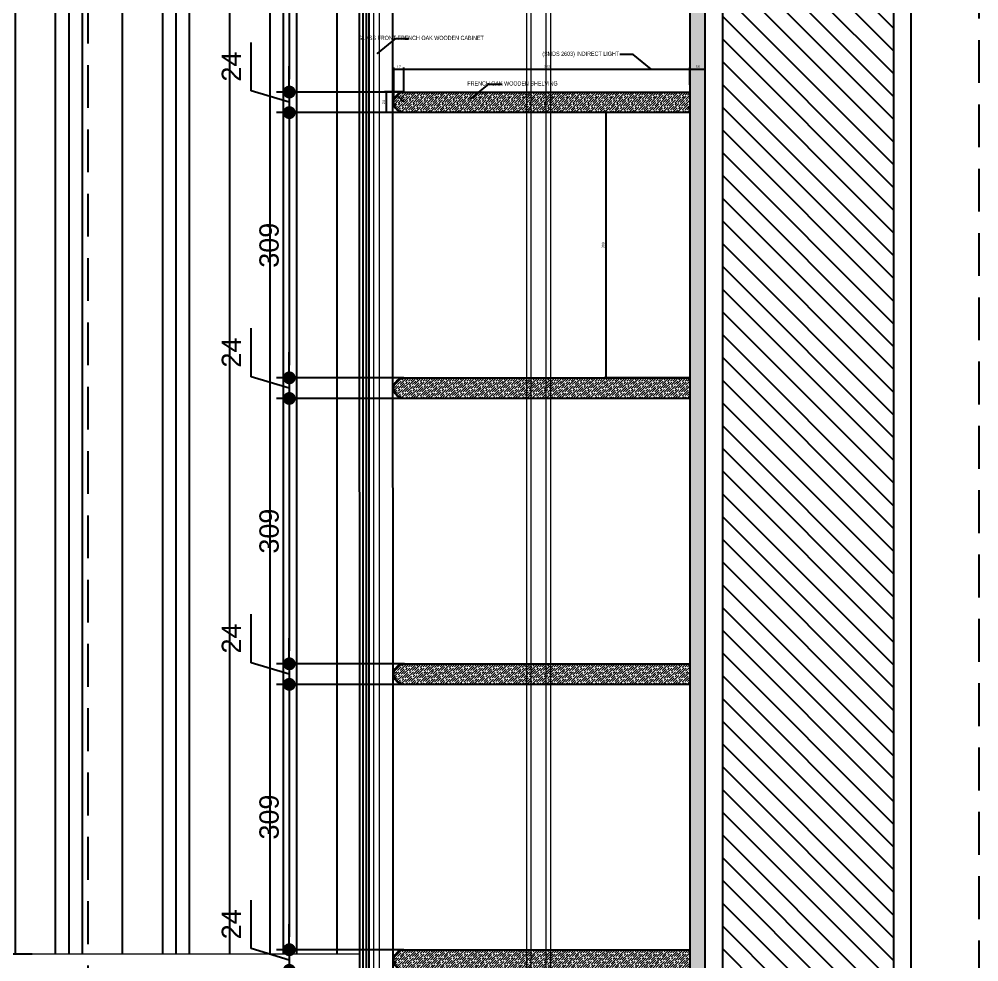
# Model space of a CAD drawing. Header units: inches. Extents: x 274057 to 444617, y 485849 to 635630.
# Drawn here: x 372926 to 374045, y 517591 to 518690 of the extents above; entities that cross this region are included whole.
import ezdxf

# ---------------------------------------------------------------- set-up
doc = ezdxf.new("R2010")
doc.units = ezdxf.units.IN
doc.header["$MEASUREMENT"] = 0
doc.linetypes.add('HIDDEN', pattern=[0.375, 0.25, -0.125])
for name, color, linetype in [('Calliper_wall hatch_CHB', 8, 'Continuous'), ('CQ curtains and frames', 252, 'Continuous'), ('CQ PANEL DIMENSION', 1, 'Continuous'), ('CQ Plaster', 1, 'Continuous'), ('CQ section wall', 3, 'Continuous'), ('CQ Sheet text', 3, 'Continuous'), ('CQ spot detail elevation', 1, 'Continuous'), ('CQ SPOT DETAILS', 40, 'Continuous'), ('CQ wall section', 5, 'Continuous'), ('CQ Wood plan', 23, 'Continuous'), ('CQ Wood Section', 60, 'Continuous'), ('LIGHT', 4, 'Continuous')]:
    doc.layers.add(name, color=color, linetype=linetype)
doc.layers.add('CQ wooh hatch', color=8, linetype='HIDDEN', lineweight=18)
doc.layers.add('Glass', color=4, linetype='Continuous', lineweight=0)
doc.styles.add('DIM 50', font='romans.shx', dxfattribs={"width": 0.75, "height": 100})
doc.styles.get("Standard").update_dxf_attribs({"font": 'arial.ttf'})
doc.dimstyles.new('chester 15', dxfattribs={"dimscale": 0.15, "dimtxt": 150, "dimasz": 100, "dimexe": 100, "dimexo": 0, "dimgap": 80, "dimtad": 1, "dimdec": 0, "dimzin": 0, "dimdsep": 46, "dimtxsty": 'Standard', "dimblk": 'DOT', "dimcen": 100, "dimclrd": 1, "dimclre": 1, "dimclrt": 3, "dimadec": 0, "dimazin": 0, "dimtfac": 1, "dimtdec": 0, "dimtofl": 0, "dimtmove": 0, "dimatfit": 3, "dimfxl": 1, "dimtolj": 1, "dimtzin": 0, "dimlwd": -1, "dimarcsym": 0})
doc.dimstyles.new('CQ 2', dxfattribs={"dimscale": 0.02, "dimtxt": 150, "dimasz": 50, "dimexe": 100, "dimexo": 0, "dimgap": 80, "dimtad": 1, "dimdec": 0, "dimzin": 0, "dimdsep": 46, "dimtxsty": 'Standard', "dimblk": 'DOT', "dimcen": 100, "dimclrd": 1, "dimclre": 1, "dimclrt": 3, "dimadec": 0, "dimazin": 0, "dimtfac": 1, "dimtdec": 0, "dimtofl": 0, "dimtmove": 0, "dimatfit": 3, "dimfxl": 1, "dimtolj": 1, "dimtzin": 0, "dimlwd": -1, "dimarcsym": 0})
doc.dimstyles.get("Standard").update_dxf_attribs({"dimtxt": 0.18, "dimasz": 0.18, "dimexe": 0.18, "dimexo": 0.0625, "dimgap": 0.09, "dimtad": 0, "dimtih": 1, "dimtoh": 1, "dimdec": 4, "dimzin": 0, "dimdsep": 46, "dimtxsty": 'Standard', "dimcen": 0.09, "dimadec": 0, "dimazin": 0, "dimtfac": 1, "dimtdec": 4, "dimtofl": 0, "dimtmove": 0, "dimatfit": 3, "dimfxl": 1, "dimtolj": 1, "dimtzin": 0, "dimarcsym": 0})

# ---------------------------------------------------------------- blocks, each defined once
blk = doc.blocks.new('ff15 section c and d')
at = {"layer": 'Calliper_wall hatch_CHB'}
h = blk.add_hatch(dxfattribs=at)
h.set_pattern_fill('ANSI31,_O', color=8, scale=150)
h.set_pattern_definition([(45, (0, 0), (-13.25825215, 13.25825215), [])])
h.paths.add_polyline_path([(351925.4, 516299.3), (351725.4, 516299.3), (351725.4, 519999.3), (351925.4, 519999.3)])
h.paths.add_polyline_path([(358625.4, 516299.3), (358425.4, 516299.3), (358425.4, 519999.3), (358625.4, 519999.3)])
at = {"layer": 'CQ Plaster', "color": 1, "ltscale": 0.03}
for p, q in [((351705.4, 516399.3, 0), (351705.4, 519999.3, 0)), ((351945.4, 516399.3, 0), (351945.4, 519999.3, 0))]:
    blk.add_line(p, q, dxfattribs=at)
at = {"layer": 'CQ section wall', "elevation": 0}
blk.add_lwpolyline([(351925.4, 516299.3), (351725.4, 516299.3), (351725.4, 519999.3), (351925.4, 519999.3)], close=True, dxfattribs=at)
blk = doc.blocks.new('_Dot')
at = {"color": 0, "linetype": 'ByBlock', "lineweight": -2}
blk.add_line((-0.5, 0), (-1, 0), dxfattribs=at)
at = {"color": 0, "linetype": 'ByBlock', "const_width": 0.5}
blk.add_lwpolyline([(-0.25, 0, 1), (0.25, 0, 1)], format="xyb", close=True, dxfattribs=at)
blk = doc.blocks.new('*D396')
at = {"layer": 'CQ PANEL DIMENSION', "color": 1, "lineweight": -2, "transparency": 16777216}
for p, q in [((373064.4, 519499.3), (372783.6, 519499.3)), ((373064.4, 516379.3), (372783.6, 516379.3))]:
    blk.add_line(p, q, dxfattribs=at)
at = {"layer": 'CQ PANEL DIMENSION', "color": 1, "transparency": 16777216}
blk.add_line((372798.6, 519484.3), (372798.6, 516394.3), dxfattribs=at)
at = {"layer": 'Defpoints', "color": 0, "transparency": 16777216}
for p in [(373064.4, 519499.3, 0), (372798.6, 516379.3), (373064.4, 516379.3, 0)]:
    blk.add_point(p, dxfattribs=at)
at = {"layer": 'CQ PANEL DIMENSION', "color": 1, "transparency": 16777216, "xscale": 15, "yscale": 15, "zscale": 15}
for p, rotation in [((372798.6, 519499.3), 90), ((372798.6, 516379.3), 270)]:
    blk.add_blockref('_Dot', p, dxfattribs=dict(at, rotation=rotation))
at = {"layer": 'CQ PANEL DIMENSION', "color": 3, "transparency": 16777216, "insert": (372775.1, 517939.3), "char_height": 22.5, "attachment_point": 5, "rotation": 90}
blk.add_mtext('\\A1;3120', dxfattribs=at)
blk = doc.blocks.new('*D397')
at = {"layer": 'CQ PANEL DIMENSION', "color": 1, "lineweight": -2, "transparency": 16777216}
for p, q in [((373175.6, 519299.3), (372791.1, 519299.3)), ((372941.6, 517599.3), (372791.1, 517599.3))]:
    blk.add_line(p, q, dxfattribs=at)
at = {"layer": 'CQ PANEL DIMENSION', "color": 1, "transparency": 16777216}
blk.add_line((372806.1, 519284.3), (372806.1, 517614.3), dxfattribs=at)
at = {"layer": 'Defpoints', "color": 0, "transparency": 16777216}
for p in [(373175.6, 519299.3, 0), (372806.1, 517599.3), (372941.6, 517599.3, 0)]:
    blk.add_point(p, dxfattribs=at)
at = {"layer": 'CQ PANEL DIMENSION', "color": 1, "transparency": 16777216, "xscale": 15, "yscale": 15, "zscale": 15}
for p, rotation in [((372806.1, 519299.3), 90), ((372806.1, 517599.3), 270)]:
    blk.add_blockref('_Dot', p, dxfattribs=dict(at, rotation=rotation))
at = {"layer": 'CQ PANEL DIMENSION', "color": 3, "transparency": 16777216, "insert": (372782.6, 518449.3), "char_height": 22.5, "attachment_point": 5, "rotation": 90}
blk.add_mtext('\\A1;1700', dxfattribs=at)
blk = doc.blocks.new('*D398')
at = {"layer": 'CQ PANEL DIMENSION', "color": 1, "lineweight": -2, "transparency": 16777216}
for p, q in [((372941.6, 517599.3), (372778.8, 517599.3)), ((372793.8, 517519.3), (372808.8, 517519.3))]:
    blk.add_line(p, q, dxfattribs=at)
at = {"layer": 'CQ PANEL DIMENSION', "color": 1, "transparency": 16777216}
blk.add_line((372793.8, 517584.3), (372793.8, 517534.3), dxfattribs=at)
at = {"layer": 'Defpoints', "color": 0, "transparency": 16777216}
for p in [(372941.6, 517599.3, 0), (372793.8, 517519.3, 0), (372793.8, 517519.3)]:
    blk.add_point(p, dxfattribs=at)
at = {"layer": 'CQ PANEL DIMENSION', "color": 1, "transparency": 16777216, "xscale": 15, "yscale": 15, "zscale": 15}
for p, rotation in [((372793.8, 517599.3), 90), ((372793.8, 517519.3), 270)]:
    blk.add_blockref('_Dot', p, dxfattribs=dict(at, rotation=rotation))
at = {"layer": 'CQ PANEL DIMENSION', "color": 3, "transparency": 16777216, "insert": (372770.4, 517559.3), "char_height": 22.5, "attachment_point": 5, "rotation": 90}
blk.add_mtext('\\A1;80', dxfattribs=at)
blk = doc.blocks.new('tv cabinet section')
at = {"layer": 'CQ wooh hatch', "ltscale": 1000}
h = blk.add_hatch(dxfattribs=at)
h.set_pattern_fill('GOST_WOOD', color=256, angle=45, style=0)
h.set_pattern_definition([(135, (283.227, -8e-09), (4.242640687, 4.242640687), [10, -2]), (135, (286.055, -8e-09), (4.242640687, 4.242640687), [6, -1.5, 3, -1.5]), (135, (289.591, -0.707), (4.242640687, 4.242640687), [10, -2])])
h.paths.add_polyline_path([(362717.2, 519159.3), (362717.1, 517274.2), (362699.2, 517274.2), (362699.2, 519179.3), (363149.2, 519179.3), (363149.2, 519169.3), (363149.2, 519159.3), (363139.2, 519159.3)])
h = blk.add_hatch(dxfattribs=at)
h.set_pattern_fill('GOST_WOOD', color=256, angle=45, style=0)
h.set_pattern_definition([(135, (283.227, -333.275), (4.242640687, 4.242640687), [10, -2]), (135, (286.0555, -333.275), (4.242640687, 4.242640687), [6, -1.5, 3, -1.5]), (135, (289.591, -333.982), (4.242640687, 4.242640687), [10, -2])])
edge = h.paths.add_edge_path()
edge.add_line((363050.4, 518604.7), (363050.4, 518604.7))
edge.add_line((363050.4, 518604.7), (362717.2, 518604.7))
edge.add_line((362717.2, 518604.7), (362717.2, 518580.7))
edge.add_line((362717.2, 518580.7), (363050.4, 518580.7))
edge.add_line((363050.4, 518580.7), (363050.4, 518580.7))
edge.add_arc((363050.4, 518592.7), 12, 270.0997, 449.2453)
h = blk.add_hatch(dxfattribs=at)
h.set_pattern_fill('GOST_WOOD', color=256, angle=45, style=0)
h.set_pattern_definition([(135, (283.227, -666.6184), (4.242640687, 4.242640687), [10, -2]), (135, (286.0555, -666.6184), (4.242640687, 4.242640687), [6, -1.5, 3, -1.5]), (135, (289.591, -667.3255), (4.242640687, 4.242640687), [10, -2])])
edge = h.paths.add_edge_path()
edge.add_line((363050.4, 518271.4), (363050.4, 518271.4))
edge.add_line((363050.4, 518271.4), (362717.2, 518271.4))
edge.add_line((362717.2, 518271.4), (362717.2, 518247.4))
edge.add_line((362717.2, 518247.4), (363050.4, 518247.4))
edge.add_line((363050.4, 518247.4), (363050.4, 518247.4))
edge.add_arc((363050.4, 518259.4), 12, 270.0997, 449.2453)
h = blk.add_hatch(dxfattribs=at)
h.set_pattern_fill('GOST_WOOD', color=256, angle=45, style=0)
h.set_pattern_definition([(135, (283.227, -1000.0305), (4.242640687, 4.242640687), [10, -2]), (135, (286.055, -1000.0305), (4.242640687, 4.242640687), [6, -1.5, 3, -1.5]), (135, (289.591, -1000.7376), (4.242640687, 4.242640687), [10, -2])])
edge = h.paths.add_edge_path()
edge.add_line((363050.4, 517938), (363050.4, 517938))
edge.add_line((363050.4, 517938), (362717.2, 517938))
edge.add_line((362717.2, 517938), (362717.2, 517914))
edge.add_line((362717.2, 517914), (363050.4, 517914))
edge.add_line((363050.4, 517914), (363050.4, 517914))
edge.add_arc((363050.4, 517926), 12, 270.0997, 449.2453)
h = blk.add_hatch(dxfattribs=at)
h.set_pattern_fill('GOST_WOOD', color=256, angle=45, style=0)
h.set_pattern_definition([(135, (283.227, -1333.374), (4.242640687, 4.242640687), [10, -2]), (135, (286.055, -1333.374), (4.242640687, 4.242640687), [6, -1.5, 3, -1.5]), (135, (289.591, -1334.081), (4.242640687, 4.242640687), [10, -2])])
edge = h.paths.add_edge_path()
edge.add_line((363050.4, 517604.6), (363050.4, 517604.6))
edge.add_line((363050.4, 517604.6), (362717.2, 517604.6))
edge.add_line((362717.2, 517604.6), (362717.2, 517580.6))
edge.add_line((362717.2, 517580.6), (363050.4, 517580.6))
edge.add_line((363050.4, 517580.6), (363050.4, 517580.6))
edge.add_arc((363050.4, 517592.6), 12, 270.0997, 449.2453)
at = {"color": 8, "elevation": 0.1}
for points in [[(363063.3, 517382.2), (363063.4, 518905)], [(363091.1, 517382.2), (363091.2, 518905)], [(363094.1, 517379.2), (363094.2, 518905)], [(363098.1, 517372.2), (363098.2, 518905)], [(363102.1, 517372.2), (363102.2, 518905)]]:
    blk.add_lwpolyline(points, dxfattribs=at)
at = {"layer": 'CQ Wood Section', "ltscale": 1000, "elevation": 0.1}
blk.add_lwpolyline([(362717.2, 519159.3), (362717.1, 517274.2), (362699.2, 517274.2), (362699.2, 519179.3), (363149.2, 519179.3), (363149.2, 519169.3), (363149.2, 519159.3), (363139.2, 519159.3), (362717.2, 519159.3)], dxfattribs=at)
at = {"layer": 'CQ Wood Section', "ltscale": 1000}
for points, elevation in [([(363050.4, 518604.7), (363050.4, 518604.7), (362717.2, 518604.7), (362717.2, 518580.7), (363050.4, 518580.7), (363050.4, 518580.7, 0.992571), (363050.6, 518604.7)], 0.1), ([(363050.4, 518271.4), (363050.4, 518271.4), (362717.2, 518271.4), (362717.2, 518247.4), (363050.4, 518247.4), (363050.4, 518247.4, 0.992571), (363050.6, 518271.4)], 0), ([(363050.4, 517938), (363050.4, 517938), (362717.2, 517938), (362717.2, 517914), (363050.4, 517914), (363050.4, 517914, 0.992571), (363050.6, 517938)], 0), ([(363050.4, 517604.6), (363050.4, 517604.6), (362717.2, 517604.6), (362717.2, 517580.6), (363050.4, 517580.6), (363050.4, 517580.6, 0.992571), (363050.6, 517604.6)], 0)]:
    blk.add_lwpolyline(points, format="xyb", dxfattribs=dict(at, elevation=elevation))
at = {"layer": 'Glass', "color": 4, "elevation": 0.1}
blk.add_lwpolyline([(363079.6, 518905), (363079.6, 517374.8), (363085.6, 517374.8), (363085.6, 518905)], dxfattribs=at)
at = {"layer": 'LIGHT', "lineweight": 0}
for p, q in [((362879.7, 519063.4, 0.1), (362879.7, 517369.9, -0.1)), ((362907.7, 519063.4, 0.1), (362907.7, 517369.9, -0.1))]:
    blk.add_line(p, q, dxfattribs=at)
at = {"layer": 'LIGHT', "lineweight": 0, "elevation": 0.1}
blk.add_lwpolyline([(362884.8, 519058.4), (362902.6, 519058.4), (362902.6, 517374.9), (362884.8, 517374.9)], close=True, dxfattribs=at)
blk = doc.blocks.new('*D1300')
at = {"layer": 'CQ SPOT DETAILS', "color": 1, "lineweight": -2, "transparency": 16777216}
for p, q in [((373363.1, 518592.9), (373363.1, 518633.3)), ((373375, 518604.9), (373375, 518633.3))]:
    blk.add_line(p, q, dxfattribs=at)
at = {"layer": 'CQ SPOT DETAILS', "color": 1, "transparency": 16777216}
blk.add_line((373364.1, 518631.3), (373374, 518631.3), dxfattribs=at)
at = {"layer": 'Defpoints', "color": 0, "transparency": 16777216}
for p in [(373375, 518631.3), (373375, 518604.9, 0.1), (373363.1, 518592.9, 0.1)]:
    blk.add_point(p, dxfattribs=at)
at = {"layer": 'CQ SPOT DETAILS', "color": 1, "transparency": 16777216, "rotation": 180}
blk.add_blockref('_Dot', (373363.1, 518631.3), dxfattribs=at)
at = {"layer": 'CQ SPOT DETAILS', "color": 1, "transparency": 16777216}
blk.add_blockref('_Dot', (373375, 518631.3), dxfattribs=at)
at = {"layer": 'CQ SPOT DETAILS', "color": 3, "transparency": 16777216, "insert": (373369.1, 518634.4), "char_height": 3, "attachment_point": 5}
blk.add_mtext('\\A1;12', dxfattribs=at)
blk = doc.blocks.new('*D1301')
at = {"layer": 'CQ SPOT DETAILS', "color": 1, "lineweight": -2, "transparency": 16777216}
for p, q in [((373375, 518604.9), (373375, 518633.3)), ((373708.3, 518613), (373708.3, 518633.3))]:
    blk.add_line(p, q, dxfattribs=at)
at = {"layer": 'CQ SPOT DETAILS', "color": 1, "transparency": 16777216}
blk.add_line((373376, 518631.3), (373707.3, 518631.3), dxfattribs=at)
at = {"layer": 'Defpoints', "color": 0, "transparency": 16777216}
for p in [(373708.3, 518631.3), (373708.3, 518613, 0.1), (373375, 518604.9, 0.1)]:
    blk.add_point(p, dxfattribs=at)
at = {"layer": 'CQ SPOT DETAILS', "color": 1, "transparency": 16777216, "rotation": 180}
blk.add_blockref('_Dot', (373375, 518631.3), dxfattribs=at)
at = {"layer": 'CQ SPOT DETAILS', "color": 1, "transparency": 16777216}
blk.add_blockref('_Dot', (373708.3, 518631.3), dxfattribs=at)
at = {"layer": 'CQ SPOT DETAILS', "color": 3, "transparency": 16777216, "insert": (373541.7, 518634.4), "char_height": 3, "attachment_point": 5}
blk.add_mtext('\\A1;333', dxfattribs=at)
blk = doc.blocks.new('*D1299')
at = {"layer": 'CQ SPOT DETAILS', "color": 1, "lineweight": -2, "transparency": 16777216}
for p, q in [((373708.3, 518613), (373708.3, 518633.3)), ((373726.3, 518613), (373726.3, 518633.3))]:
    blk.add_line(p, q, dxfattribs=at)
at = {"layer": 'CQ SPOT DETAILS', "color": 1, "transparency": 16777216}
blk.add_line((373709.3, 518631.3), (373725.3, 518631.3), dxfattribs=at)
at = {"layer": 'Defpoints', "color": 0, "transparency": 16777216}
for p in [(373726.3, 518631.3), (373708.3, 518613, 0.1), (373726.3, 518613, 0.1)]:
    blk.add_point(p, dxfattribs=at)
at = {"layer": 'CQ SPOT DETAILS', "color": 1, "transparency": 16777216, "rotation": 180}
blk.add_blockref('_Dot', (373708.3, 518631.3), dxfattribs=at)
at = {"layer": 'CQ SPOT DETAILS', "color": 1, "transparency": 16777216}
blk.add_blockref('_Dot', (373726.3, 518631.3), dxfattribs=at)
at = {"layer": 'CQ SPOT DETAILS', "color": 3, "transparency": 16777216, "insert": (373717.3, 518634.4), "char_height": 3, "attachment_point": 5}
blk.add_mtext('\\A1;18', dxfattribs=at)
blk = doc.blocks.new('*D1303')
at = {"layer": 'CQ SPOT DETAILS', "color": 1, "lineweight": -2, "transparency": 16777216}
for p, q in [((373375.1, 518604.9), (373352.3, 518604.9)), ((373375.1, 518580.9), (373352.3, 518580.9))]:
    blk.add_line(p, q, dxfattribs=at)
at = {"layer": 'CQ SPOT DETAILS', "color": 1, "transparency": 16777216}
blk.add_line((373354.3, 518603.9), (373354.3, 518581.9), dxfattribs=at)
at = {"layer": 'Defpoints', "color": 0, "transparency": 16777216}
for p in [(373375.1, 518604.9, 0.1), (373354.3, 518580.9), (373375.1, 518580.9, 0.1)]:
    blk.add_point(p, dxfattribs=at)
at = {"layer": 'CQ SPOT DETAILS', "color": 1, "transparency": 16777216}
for p, rotation in [((373354.3, 518604.9), 90), ((373354.3, 518580.9), 270)]:
    blk.add_blockref('_Dot', p, dxfattribs=dict(at, rotation=rotation))
at = {"layer": 'CQ SPOT DETAILS', "color": 3, "transparency": 16777216, "insert": (373351.2, 518592.9), "char_height": 3, "attachment_point": 5, "rotation": 90}
blk.add_mtext('\\A1;24', dxfattribs=at)
blk = doc.blocks.new('*D1305')
at = {"layer": 'CQ SPOT DETAILS', "color": 1, "transparency": 16777216}
blk.add_line((373375.4, 518592.7), (373367, 518600.3), dxfattribs=at)
at = {"layer": 'Defpoints', "color": 0, "transparency": 16777216}
for p in [(373366.2, 518601, 0.1), (373375.2, 518592.9, 0.1)]:
    blk.add_point(p, dxfattribs=at)
at = {"layer": 'CQ SPOT DETAILS', "color": 1, "transparency": 16777216, "rotation": 137.8894629235112}
blk.add_blockref('_Dot', (373366.2, 518601), dxfattribs=at)
at = {"layer": 'CQ SPOT DETAILS', "color": 3, "transparency": 16777216, "insert": (373373.6, 518598.5), "char_height": 3, "attachment_point": 5, "rotation": 317.8895}
blk.add_mtext('\\A1;R12', dxfattribs=at)
blk = doc.blocks.new('*D1309')
at = {"layer": 'CQ PANEL DIMENSION', "color": 1, "lineweight": -2, "transparency": 16777216}
for p, q in [((373375.1, 518914), (373226.3, 518914)), ((373375, 518604.7), (373226.3, 518604.7))]:
    blk.add_line(p, q, dxfattribs=at)
at = {"layer": 'CQ PANEL DIMENSION', "color": 1, "transparency": 16777216}
blk.add_line((373241.3, 518899), (373241.3, 518619.7), dxfattribs=at)
at = {"layer": 'Defpoints', "color": 0, "transparency": 16777216}
for p in [(373375.1, 518914, 0), (373241.3, 518604.7), (373375, 518604.7, 0)]:
    blk.add_point(p, dxfattribs=at)
at = {"layer": 'CQ PANEL DIMENSION', "color": 1, "transparency": 16777216, "xscale": 15, "yscale": 15, "zscale": 15}
for p, rotation in [((373241.3, 518914), 90), ((373241.3, 518604.7), 270)]:
    blk.add_blockref('_Dot', p, dxfattribs=dict(at, rotation=rotation))
at = {"layer": 'CQ PANEL DIMENSION', "color": 3, "transparency": 16777216, "insert": (373217.8, 518759.4), "char_height": 22.5, "attachment_point": 5, "rotation": 90}
blk.add_mtext('\\A1;309', dxfattribs=at)
blk = doc.blocks.new('*D1310')
at = {"layer": 'CQ PANEL DIMENSION', "color": 1, "transparency": 16777216}
for p, q in [((373197, 518606), (373197, 518662.5)), ((373241.3, 518619.7), (373241.3, 518634.7)), ((373241.3, 518592.7), (373197, 518606)), ((373241.3, 518604.7), (373241.3, 518580.7)), ((373241.3, 518565.7), (373241.3, 518550.7))]:
    blk.add_line(p, q, dxfattribs=at)
at = {"layer": 'CQ PANEL DIMENSION', "color": 1, "lineweight": -2, "transparency": 16777216}
for p, q in [((373375, 518604.7), (373226.3, 518604.7)), ((373375.1, 518580.7), (373226.3, 518580.7))]:
    blk.add_line(p, q, dxfattribs=at)
at = {"layer": 'Defpoints', "color": 0, "transparency": 16777216}
for p in [(373375, 518604.7, 0), (373241.3, 518580.7), (373375.1, 518580.7, 0)]:
    blk.add_point(p, dxfattribs=at)
at = {"layer": 'CQ PANEL DIMENSION', "color": 1, "transparency": 16777216, "xscale": 15, "yscale": 15, "zscale": 15}
for p, rotation in [((373241.3, 518604.7), 270), ((373241.3, 518580.7), 90)]:
    blk.add_blockref('_Dot', p, dxfattribs=dict(at, rotation=rotation))
at = {"layer": 'CQ PANEL DIMENSION', "color": 3, "transparency": 16777216, "insert": (373173.7, 518634.3), "char_height": 22.5, "attachment_point": 5, "rotation": 90}
blk.add_mtext('\\A1;24', dxfattribs=at)
blk = doc.blocks.new('*D1311')
at = {"layer": 'CQ PANEL DIMENSION', "color": 1, "lineweight": -2, "transparency": 16777216}
for p, q in [((373375.1, 518580.7), (373226.3, 518580.7)), ((373375, 518271.4), (373226.3, 518271.4))]:
    blk.add_line(p, q, dxfattribs=at)
at = {"layer": 'CQ PANEL DIMENSION', "color": 1, "transparency": 16777216}
blk.add_line((373241.3, 518565.7), (373241.3, 518286.4), dxfattribs=at)
at = {"layer": 'Defpoints', "color": 0, "transparency": 16777216}
for p in [(373375.1, 518580.7, 0), (373241.3, 518271.4), (373375, 518271.4, 0)]:
    blk.add_point(p, dxfattribs=at)
at = {"layer": 'CQ PANEL DIMENSION', "color": 1, "transparency": 16777216, "xscale": 15, "yscale": 15, "zscale": 15}
for p, rotation in [((373241.3, 518580.7), 90), ((373241.3, 518271.4), 270)]:
    blk.add_blockref('_Dot', p, dxfattribs=dict(at, rotation=rotation))
at = {"layer": 'CQ PANEL DIMENSION', "color": 3, "transparency": 16777216, "insert": (373217.8, 518426), "char_height": 22.5, "attachment_point": 5, "rotation": 90}
blk.add_mtext('\\A1;309', dxfattribs=at)
blk = doc.blocks.new('*D1312')
at = {"layer": 'CQ PANEL DIMENSION', "color": 1, "transparency": 16777216}
for p, q in [((373197, 518272.7), (373197, 518329.2)), ((373241.3, 518286.4), (373241.3, 518301.4)), ((373241.3, 518259.4), (373197, 518272.7)), ((373241.3, 518271.4), (373241.3, 518247.4)), ((373241.3, 518232.4), (373241.3, 518217.4))]:
    blk.add_line(p, q, dxfattribs=at)
at = {"layer": 'CQ PANEL DIMENSION', "color": 1, "lineweight": -2, "transparency": 16777216}
for p, q in [((373375, 518271.4), (373226.3, 518271.4)), ((373375.1, 518247.4), (373226.3, 518247.4))]:
    blk.add_line(p, q, dxfattribs=at)
at = {"layer": 'Defpoints', "color": 0, "transparency": 16777216}
for p in [(373375, 518271.4, 0), (373241.3, 518247.4), (373375.1, 518247.4, 0)]:
    blk.add_point(p, dxfattribs=at)
at = {"layer": 'CQ PANEL DIMENSION', "color": 1, "transparency": 16777216, "xscale": 15, "yscale": 15, "zscale": 15}
for p, rotation in [((373241.3, 518271.4), 270), ((373241.3, 518247.4), 90)]:
    blk.add_blockref('_Dot', p, dxfattribs=dict(at, rotation=rotation))
at = {"layer": 'CQ PANEL DIMENSION', "color": 3, "transparency": 16777216, "insert": (373173.7, 518300.9), "char_height": 22.5, "attachment_point": 5, "rotation": 90}
blk.add_mtext('\\A1;24', dxfattribs=at)
blk = doc.blocks.new('*D1313')
at = {"layer": 'CQ PANEL DIMENSION', "color": 1, "lineweight": -2, "transparency": 16777216}
for p, q in [((373375.1, 518247.4), (373226.3, 518247.4)), ((373375.6, 517938), (373226.3, 517938))]:
    blk.add_line(p, q, dxfattribs=at)
at = {"layer": 'CQ PANEL DIMENSION', "color": 1, "transparency": 16777216}
blk.add_line((373241.3, 518232.4), (373241.3, 517953), dxfattribs=at)
at = {"layer": 'Defpoints', "color": 0, "transparency": 16777216}
for p in [(373375.1, 518247.4, 0), (373241.3, 517938), (373375.6, 517938, -0.1)]:
    blk.add_point(p, dxfattribs=at)
at = {"layer": 'CQ PANEL DIMENSION', "color": 1, "transparency": 16777216, "xscale": 15, "yscale": 15, "zscale": 15}
for p, rotation in [((373241.3, 518247.4), 90), ((373241.3, 517938), 270)]:
    blk.add_blockref('_Dot', p, dxfattribs=dict(at, rotation=rotation))
at = {"layer": 'CQ PANEL DIMENSION', "color": 3, "transparency": 16777216, "insert": (373217.8, 518092.7), "char_height": 22.5, "attachment_point": 5, "rotation": 90}
blk.add_mtext('\\A1;309', dxfattribs=at)
blk = doc.blocks.new('*D1314')
at = {"layer": 'CQ PANEL DIMENSION', "color": 1, "transparency": 16777216}
for p, q in [((373197, 517939.2), (373197, 517995.8)), ((373241.3, 517953), (373241.3, 517968)), ((373241.3, 517926), (373197, 517939.2)), ((373241.3, 517938), (373241.3, 517914)), ((373241.3, 517899), (373241.3, 517884))]:
    blk.add_line(p, q, dxfattribs=at)
at = {"layer": 'CQ PANEL DIMENSION', "color": 1, "lineweight": -2, "transparency": 16777216}
for p, q in [((373375.6, 517938), (373226.3, 517938)), ((373375.1, 517914), (373226.3, 517914))]:
    blk.add_line(p, q, dxfattribs=at)
at = {"layer": 'Defpoints', "color": 0, "transparency": 16777216}
for p in [(373375.6, 517938, -0.1), (373241.3, 517914), (373375.1, 517914, -0.1)]:
    blk.add_point(p, dxfattribs=at)
at = {"layer": 'CQ PANEL DIMENSION', "color": 1, "transparency": 16777216, "xscale": 15, "yscale": 15, "zscale": 15}
for p, rotation in [((373241.3, 517938), 270), ((373241.3, 517914), 90)]:
    blk.add_blockref('_Dot', p, dxfattribs=dict(at, rotation=rotation))
at = {"layer": 'CQ PANEL DIMENSION', "color": 3, "transparency": 16777216, "insert": (373173.7, 517967.5), "char_height": 22.5, "attachment_point": 5, "rotation": 90}
blk.add_mtext('\\A1;24', dxfattribs=at)
blk = doc.blocks.new('*D1315')
at = {"layer": 'CQ PANEL DIMENSION', "color": 1, "lineweight": -2, "transparency": 16777216}
for p, q in [((373375.1, 517914), (373226.3, 517914)), ((373375, 517604.6), (373226.3, 517604.6))]:
    blk.add_line(p, q, dxfattribs=at)
at = {"layer": 'CQ PANEL DIMENSION', "color": 1, "transparency": 16777216}
blk.add_line((373241.3, 517899), (373241.3, 517619.6), dxfattribs=at)
at = {"layer": 'Defpoints', "color": 0, "transparency": 16777216}
for p in [(373375.1, 517914, -0.1), (373241.3, 517604.6), (373375, 517604.6, -0.1)]:
    blk.add_point(p, dxfattribs=at)
at = {"layer": 'CQ PANEL DIMENSION', "color": 1, "transparency": 16777216, "xscale": 15, "yscale": 15, "zscale": 15}
for p, rotation in [((373241.3, 517914), 90), ((373241.3, 517604.6), 270)]:
    blk.add_blockref('_Dot', p, dxfattribs=dict(at, rotation=rotation))
at = {"layer": 'CQ PANEL DIMENSION', "color": 3, "transparency": 16777216, "insert": (373217.8, 517759.3), "char_height": 22.5, "attachment_point": 5, "rotation": 90}
blk.add_mtext('\\A1;309', dxfattribs=at)
blk = doc.blocks.new('*D1316')
at = {"layer": 'CQ PANEL DIMENSION', "color": 1, "transparency": 16777216}
for p, q in [((373197, 517605.9), (373197, 517662.4)), ((373241.3, 517619.6), (373241.3, 517634.6)), ((373241.3, 517592.6), (373197, 517605.9)), ((373241.3, 517604.6), (373241.3, 517580.6)), ((373241.3, 517565.6), (373241.3, 517550.6))]:
    blk.add_line(p, q, dxfattribs=at)
at = {"layer": 'CQ PANEL DIMENSION', "color": 1, "lineweight": -2, "transparency": 16777216}
for p, q in [((373375, 517604.6), (373226.3, 517604.6)), ((373375.1, 517580.6), (373226.3, 517580.6))]:
    blk.add_line(p, q, dxfattribs=at)
at = {"layer": 'Defpoints', "color": 0, "transparency": 16777216}
for p in [(373375, 517604.6, -0.1), (373241.3, 517580.6), (373375.1, 517580.6, -0.1)]:
    blk.add_point(p, dxfattribs=at)
at = {"layer": 'CQ PANEL DIMENSION', "color": 1, "transparency": 16777216, "xscale": 15, "yscale": 15, "zscale": 15}
for p, rotation in [((373241.3, 517604.6), 270), ((373241.3, 517580.6), 90)]:
    blk.add_blockref('_Dot', p, dxfattribs=dict(at, rotation=rotation))
at = {"layer": 'CQ PANEL DIMENSION', "color": 3, "transparency": 16777216, "insert": (373173.7, 517634.2), "char_height": 22.5, "attachment_point": 5, "rotation": 90}
blk.add_mtext('\\A1;24', dxfattribs=at)
blk = doc.blocks.new('*D1325')
at = {"layer": 'CQ SPOT DETAILS', "color": 1, "lineweight": -2, "transparency": 16777216}
for p, q in [((373708.3, 518580.7), (373608.4, 518580.7)), ((373708.3, 518271.4), (373608.4, 518271.4))]:
    blk.add_line(p, q, dxfattribs=at)
at = {"layer": 'CQ SPOT DETAILS', "color": 1, "transparency": 16777216}
blk.add_line((373610.4, 518579.7), (373610.4, 518272.4), dxfattribs=at)
at = {"layer": 'Defpoints', "color": 0, "transparency": 16777216}
for p in [(373708.3, 518580.7, 0), (373610.4, 518271.4), (373708.3, 518271.4, 0)]:
    blk.add_point(p, dxfattribs=at)
at = {"layer": 'CQ SPOT DETAILS', "color": 1, "transparency": 16777216}
for p, rotation in [((373610.4, 518580.7), 90), ((373610.4, 518271.4), 270)]:
    blk.add_blockref('_Dot', p, dxfattribs=dict(at, rotation=rotation))
at = {"layer": 'CQ SPOT DETAILS', "color": 3, "transparency": 16777216, "insert": (373607.2, 518426.1), "char_height": 3, "attachment_point": 5, "rotation": 90}
blk.add_mtext('\\A1;309', dxfattribs=at)

msp = doc.modelspace()

# ---------------------------------------------------------------- hatches: boundary and pattern name
at = {"layer": 'CQ curtains and frames', "linetype": 'ByBlock', "ltscale": 200}
h = msp.add_hatch(dxfattribs=at)
h.set_pattern_fill('PLASTI,_O', color=256, scale=500, angle=90)
h.set_pattern_definition([(90, (0, 0), (-125, 8e-15), []), (90, (-15.62, 1e-15), (-125, 8e-15), []), (90, (-31.25, 2e-15), (-125, 8e-15), []), (90, (-78.12, 5e-15), (-125, 8e-15), [])])
edge = h.paths.add_edge_path()
edge.add_line((373323.4, 519299.5), (367669.3, 519299.3))
edge.add_line((367669.3, 519299.3), (367669.3, 517599.3))
edge.add_line((367669.3, 517599.3), (369386.3, 517599.3))
edge.add_line((369386.3, 517599.3), (369386.3, 518899.3))
edge.add_line((369386.3, 518899.3), (369366.3, 518899.3))
edge.add_line((369366.3, 518899.3), (369356.3, 519036.8))
edge.add_line((369356.3, 519036.8), (369344.8, 519036.8))
edge.add_line((369344.8, 519036.8), (369344.8, 519054))
edge.add_line((369344.8, 519054), (369333.3, 519054))
edge.add_arc((369295.7, 519066.3), 39.5, 341.9049, 445.5472)
edge.add_line((369298.8, 519105.7), (369298.8, 519123))
edge.add_line((369298.8, 519123), (371733.8, 519123))
edge.add_line((371733.8, 519123), (371733.8, 519105.7))
edge.add_arc((371734.7, 519069.9), 35.8, 91.5213, 206.3371)
edge.add_line((371702.6, 519054), (371687.8, 519054))
edge.add_line((371687.8, 519054), (371687.8, 519036.8))
edge.add_line((371687.8, 519036.8), (371676.3, 519036.8))
edge.add_line((371676.3, 519036.8), (371676.3, 518979.3))
edge.add_line((371676.3, 518979.3), (371666.3, 518979.3))
edge.add_line((371666.3, 518979.3), (371666.3, 518899.3))
edge.add_line((371666.3, 518899.3), (371644.2, 518899.3))
edge.add_line((371644.2, 518899.3), (371646.3, 517599.3))
edge.add_line((371646.3, 517599.3), (373323.4, 517599.5))
edge.add_line((373323.4, 517599.5), (373323.4, 519299.5))
h.paths.add_polyline_path([(371872.3, 519029.3), (372732.3, 519029.3), (372732.3, 517669.3), (371872.3, 517669.3)], flags=16)
h.paths.add_polyline_path([(369120.3, 517669.3), (368260.3, 517669.3), (368260.3, 519029.3), (369120.3, 519029.3)], flags=16)

# ---------------------------------------------------------------- linework, layer by layer
at = {"layer": 'CQ spot detail elevation', "color": 3, "linetype": 'HIDDEN', "ltscale": 200, "elevation": -0.1}
msp.add_lwpolyline([(373006.7, 519415.3), (374045.2, 519415.3), (374045.2, 516336.1), (373006.7, 516336.1)], close=True, dxfattribs=at)
at = {"layer": 'CQ Wood plan', "lineweight": 0}
msp.add_line((373323.4, 517599.3, 0), (371746.3, 517599.3, 0), dxfattribs=at)

# ---------------------------------------------------------------- block references
at = {"layer": 'CQ wall section', "xscale": -1}
msp.add_blockref('ff15 section c and d', (725671.7, 0), dxfattribs=at)
at = {"layer": 'CQ Wood Section', "xscale": -1}
msp.add_blockref('tv cabinet section', (736425.5, 0, -0.1), dxfattribs=at)

# ---------------------------------------------------------------- texts
at = {"layer": 'CQ Sheet text', "ltscale": 500, "char_height": 5, "width": 933.696, "attachment_point": 1, "style": 'DIM 50'}
for s, insert in [('\\pxqr;{\\fCityBlueprint|b0|i0|c2|p2;GLASS FRONT FRENCH OAK WOODEN CABINET}', (372534.4, 518670.3, 0)), ('\\pxqr;{\\fCityBlueprint|b0|i0|c2|p2;(SMDS 2603) INDIRECT LIGHT}', (372692.1, 518651.8, 0)), ('\\pxqr;{\\fCityBlueprint|b0|i0|c2|p2;FRENCH OAK WOODEN SHELVING}', (372620.4, 518617.2, 0))]:
    msp.add_mtext(s, dxfattribs=dict(at, insert=insert))

# ---------------------------------------------------------------- dimensions: what is measured, and where the dimension line sits
at = {"layer": 'CQ PANEL DIMENSION'}
for base, p1, p2, picture, middle in [((372798.6, 516379.3), (373064.4, 519499.3, 0), (373064.4, 516379.3, 0), '*D396', (372775.1, 517939.3)), ((372806.1, 517599.3), (373175.6, 519299.3, 0), (372941.6, 517599.3, 0), '*D397', (372782.6, 518449.3))]:
    dim = msp.add_linear_dim(base=base, p1=p1, p2=p2, angle=90, dimstyle='chester 15', dxfattribs=at)
    dim.commit()
    dim.dimension.update_dxf_attribs({"geometry": picture, "text_midpoint": middle})
for base, p1, p2, picture, middle in [((373241.3, 518604.7), (373375.1, 518914, 0), (373375, 518604.7, 0), '*D1309', (373217.8, 518759.4)), ((373241.3, 518580.7), (373375, 518604.7, 0), (373375.1, 518580.7, 0), '*D1310', (373173.7, 518618)), ((373241.3, 518271.4), (373375.1, 518580.7, 0), (373375, 518271.4, 0), '*D1311', (373217.8, 518426)), ((373241.3, 518247.4), (373375, 518271.4, 0), (373375.1, 518247.4, 0), '*D1312', (373173.7, 518284.7)), ((373241.3, 517938), (373375.1, 518247.4, 0), (373375.6, 517938, -0.1), '*D1313', (373217.8, 518092.7)), ((373241.3, 517914), (373375.6, 517938, -0.1), (373375.1, 517914, -0.1), '*D1314', (373173.7, 517951.2)), ((373241.3, 517604.6), (373375.1, 517914, -0.1), (373375, 517604.6, -0.1), '*D1315', (373217.8, 517759.3)), ((373241.3, 517580.6), (373375, 517604.6, -0.1), (373375.1, 517580.6, -0.1), '*D1316', (373173.7, 517617.9)), ((372793.8, 517519.3), (372941.6, 517599.3, 0), (372793.8, 517519.3, 0), '*D398', (372770.4, 517559.3))]:
    dim = msp.add_linear_dim(base=base, p1=p1, p2=p2, angle=90, dimstyle='chester 15', override={"dimtmove": 1}, dxfattribs=at)
    dim.commit()
    dim.dimension.update_dxf_attribs({"geometry": picture, "text_midpoint": middle})
at = {"layer": 'CQ SPOT DETAILS'}
dim = msp.add_linear_dim(base=(373375, 518631.3, -0.1), p1=(373363.1, 518592.9, 0), p2=(373375, 518604.9, 0), dimstyle='CQ 2', dxfattribs=at)
dim.commit()
dim.dimension.update_dxf_attribs({"geometry": '*D1300', "text_midpoint": (373369.1, 518634.4, -0.1)})
for base, p1, p2, picture, middle in [((373708.3, 518631.3, -0.1), (373375, 518604.9, 0), (373708.3, 518613, 0), '*D1301', (373541.7, 518634.4, -0.1)), ((373726.3, 518631.3, -0.1), (373708.3, 518613, 0), (373726.3, 518613, 0), '*D1299', (373717.3, 518634.4, -0.1))]:
    dim = msp.add_linear_dim(base=base, p1=p1, p2=p2, dimstyle='CQ 2', override={"dimtmove": 1}, dxfattribs=at)
    dim.commit()
    dim.dimension.update_dxf_attribs({"geometry": picture, "text_midpoint": middle})
dim = msp.add_linear_dim(base=(373354.3, 518580.9, -0.1), p1=(373375.1, 518604.9, 0), p2=(373375.1, 518580.9, 0), angle=90, dimstyle='CQ 2', override={"dimtmove": 1}, dxfattribs=at)
dim.commit()
dim.dimension.update_dxf_attribs({"geometry": '*D1303', "text_midpoint": (373351.2, 518592.9, -0.1)})
dim = msp.add_radius_dim(center=(373375.2, 518592.9, 0), mpoint=(373366.2, 518601, 0), dimstyle='CQ 2', dxfattribs=at)
dim.commit()
dim.dimension.update_dxf_attribs({"geometry": '*D1305', "text_midpoint": (373371.6, 518596.2, -0.1), "dimtype": 164})
dim = msp.add_linear_dim(base=(373610.4, 518271.4), p1=(373708.3, 518580.7, 0), p2=(373708.3, 518271.4, 0), angle=90, dimstyle='CQ 2', dxfattribs=at)
dim.commit()
dim.dimension.update_dxf_attribs({"geometry": '*D1325', "text_midpoint": (373607.2, 518426.1)})

# ---------------------------------------------------------------- leaders
at = {"layer": 'CQ SPOT DETAILS', "color": 1}
for points in [[(373344.1, 518649.8, 0), (373365.3, 518667, 0), (373380.9, 518667, 0)], [(373663.4, 518631.2, 0), (373642.2, 518648.3, 0), (373626.7, 518648.3, 0)], [(373452.6, 518596.7, 0), (373473.8, 518613.9, 0), (373489.4, 518613.9, 0)]]:
    msp.add_leader(points, dimstyle='Standard', override={"dimasz": 2, "dimldrblk": 'Dot', "dimfxl": 0.1, "dimarcsym": 2}, dxfattribs=at)

doc.saveas('drawing.dxf')
